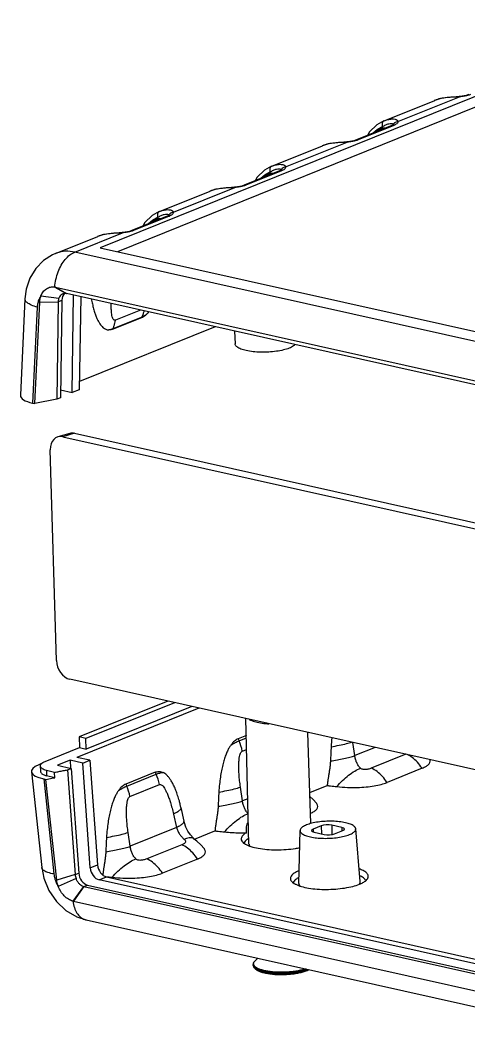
# Model space of a CAD drawing. Header units: millimetres. Extents: x 2827 to 3145, y 1044 to 1251.
# Drawn here: x 2945.1 to 2980.6, y 1047 to 1126.9 of the extents above; entities that cross this region are included whole.
import ezdxf

# ---------------------------------------------------------------- set-up
doc = ezdxf.new("R2010")
doc.units = ezdxf.units.MM

# ---------------------------------------------------------------- blocks, each defined once
blk = doc.blocks.new('A$C31B311B6')
at = {"color": 7, "linetype": 'Continuous'}
for p, q in [((57.87, 94.402), (7.181, 73.945)), ((57.901, 93.443), (8.731, 73.599)), ((32.704, 85.366), (37.249, 87.201)), ((33.944, 85.289), (39.471, 87.519)), ((37.248, 87.2), (37.212, 87.185)), ((39.443, 87.539), (39.442, 87.539)), ((39.717, 87.572), (39.443, 87.539)), ((39.471, 87.519), (39.443, 87.539)), ((32.669, 85.352), (32.705, 85.367)), ((33.403, 84.931), (30.216, 83.645)), ((33.559, 84.942), (30.372, 83.655)), ((32.556, 84.844), (32.487, 84.711)), ((33.464, 84.957), (33.404, 84.931)), ((33.534, 84.981), (33.534, 84.98)), ((22.609, 81.292), (27.153, 83.126)), ((23.848, 81.214), (29.375, 83.445)), ((27.153, 83.126), (27.116, 83.111)), ((29.622, 83.498), (29.347, 83.465)), ((29.347, 83.465), (29.347, 83.465)), ((29.376, 83.445), (29.347, 83.465)), ((23.308, 80.856), (20.121, 79.57)), ((23.463, 80.867), (20.276, 79.581)), ((22.573, 81.278), (22.609, 81.292)), ((23.368, 80.883), (23.308, 80.857)), ((23.439, 80.906), (23.438, 80.906)), ((22.461, 80.77), (22.391, 80.636)), ((12.513, 77.218), (17.058, 79.052)), ((13.753, 77.14), (19.28, 79.37)), ((17.057, 79.052), (17.02, 79.036)), ((19.526, 79.423), (19.251, 79.39)), ((19.251, 79.39), (19.251, 79.39)), ((19.28, 79.37), (19.251, 79.39)), ((12.478, 77.203), (12.514, 77.218)), ((13.212, 76.782), (10.025, 75.496)), ((13.368, 76.793), (10.181, 75.507)), ((12.365, 76.695), (12.296, 76.562)), ((13.273, 76.809), (13.213, 76.782)), ((13.343, 76.832), (13.343, 76.831)), ((3.147, 73.438), (6.962, 74.977)), ((4.886, 73.561), (9.184, 75.296)), ((6.961, 74.977), (6.925, 74.962)), ((9.431, 75.349), (9.156, 75.316)), ((9.156, 75.316), (9.156, 75.316)), ((9.185, 75.296), (9.156, 75.316)), ((49.52, 63.605), (4.886, 73.561)), ((7.181, 73.945), (50.083, 64.375)), ((3.089, 70.427), (4.108, 69.845)), ((3.157, 70.414), (47.656, 60.488)), ((3.157, 70.414), (4.156, 69.836)), ((0.415, 69.367), (0, 60.696)), ((1.305, 59.953), (1.742, 69.075)), ((1.742, 69.075), (3.408, 69.107)), ((1.849, 69.623), (3.468, 69.438)), ((3.408, 69.107), (3.29, 60.34)), ((3.408, 69.107), (3.734, 69.238)), ((3.734, 69.238), (3.606, 60.468)), ((48.473, 59.95), (4.156, 69.836)), ((4.664, 60.943), (4.771, 69.706)), ((5.422, 69.553), (5.295, 61.198)), ((1.517, 68.61), (1.105, 59.998)), ((10.799, 68.354), (8.548, 67.445)), ((8.293, 66.629), (10.915, 67.687)), ((10.936, 67.728), (8.311, 66.669)), ((10.915, 67.687), (10.936, 67.728)), ((17.509, 66.857), (5.306, 61.932)), ((8.311, 66.669), (8.293, 66.629)), ((19.255, 66.468), (19.295, 65.327)), ((3.616, 61.177), (4.664, 60.943)), ((5.295, 61.198), (4.664, 60.943)), ((1.105, 59.998), (1.305, 59.953)), ((3.29, 60.34), (1.305, 59.953)), ((3.606, 60.468), (3.29, 60.34)), ((4.44, 57.269), (3.363, 56.956)), ((4.882, 57.279), (3.805, 56.966)), ((4.882, 57.279), (51.428, 46.896)), ((3.805, 56.966), (50.481, 46.554)), ((3.242, 36.862), (2.686, 55.799)), ((51.121, 24.766), (4.445, 35.178)), ((13.267, 33.21), (5.297, 29.993)), ((13.87, 33.075), (5.9, 29.859)), ((15.414, 32.731), (5.93, 28.903)), ((16.055, 32.588), (5.088, 28.162)), ((20.552, 20.373), (20.283, 31.645)), ((5.9, 29.859), (5.297, 29.993)), ((5.297, 29.993), (5.313, 29.041)), ((20.319, 30.134), (19.577, 29.835)), ((26.118, 22.214), (25.832, 30.407)), ((5.93, 28.903), (5.9, 29.859)), ((19.577, 29.835), (19.657, 29.644)), ((19.657, 29.644), (20.324, 29.913)), ((30.071, 28.318), (29.891, 29.502)), ((2.085, 27.738), (5.313, 29.041)), ((6.253, 27.902), (5.088, 28.162)), ((5.313, 29.041), (5.93, 28.903)), ((19.948, 28.719), (20.349, 28.881)), ((31.896, 29.054), (30.071, 28.318)), ((34.654, 28.439), (31.549, 27.186)), ((1.896, 27.596), (1.665, 27.502)), ((1.795, 27.397), (1.805, 26.921)), ((4.475, 27.903), (3.339, 27.445)), ((3.339, 27.445), (4.564, 27.172)), ((5.622, 27.647), (4.475, 27.903)), ((4.475, 27.903), (4.496, 27.187)), ((5.622, 27.647), (6.253, 27.902)), ((6.283, 18.228), (5.622, 27.647)), ((6.253, 27.902), (6.941, 18.493)), ((0.994, 26.873), (1.916, 18.278)), ((3.074, 26.814), (2.343, 26.977)), ((2.343, 26.977), (2.353, 26.5)), ((3.099, 26.334), (2.353, 26.5)), ((3.099, 26.334), (3.074, 26.814)), ((4.248, 27.044), (4.564, 27.172)), ((4.248, 27.044), (4.92, 17.629)), ((4.564, 27.172), (5.247, 17.761)), ((12.127, 26.828), (9.482, 25.76)), ((9.561, 25.57), (12.218, 26.642)), ((12.218, 26.642), (12.127, 26.828)), ((36.106, 27.176), (32.959, 25.906)), ((2.097, 26.221), (2.298, 26.177)), ((2.097, 26.221), (3.013, 17.686)), ((3.268, 17.137), (2.298, 26.177)), ((9.482, 25.76), (9.561, 25.57)), ((9.853, 24.645), (12.509, 25.717)), ((19.975, 24.243), (19.787, 25.485)), ((26.021, 24.999), (27.585, 25.63)), ((14.434, 23.65), (14.373, 23.918)), ((14.434, 23.65), (14.701, 22.441)), ((20.455, 24.437), (19.975, 24.243)), ((13.769, 23.056), (14.036, 21.846)), ((14.036, 21.846), (9.88, 20.169)), ((14.701, 22.441), (14.701, 22.441)), ((27.052, 22.019), (26.313, 21.721)), ((27.052, 22.019), (27.075, 21.288)), ((28.894, 21.871), (27.986, 22.073)), ((27.986, 22.073), (28.013, 21.228)), ((28.894, 21.871), (28.895, 21.548)), ((9.88, 20.169), (9.691, 21.41)), ((15.64, 20.809), (17.489, 21.555)), ((25.03, 16.829), (25.152, 21.593)), ((26.313, 21.721), (26.327, 21.462)), ((26.409, 21.436), (27.317, 21.234)), ((28.251, 21.288), (28.99, 21.586)), ((30.551, 16.992), (30.15, 21.74)), ((14.506, 20.308), (11.358, 19.037)), ((15.635, 20.822), (15.635, 20.823)), ((6.283, 18.228), (6.941, 18.493)), ((15.915, 19.027), (12.767, 17.757)), ((4.92, 17.629), (3.268, 17.137)), ((5.002, 17.262), (3.408, 16.557)), ((4.92, 17.629), (5.247, 17.761)), ((7.083, 17.153), (7.744, 17.42)), ((7.653, 17.45), (7.693, 17.446)), ((7.744, 17.42), (50.526, 7.877)), ((7.981, 17.414), (8.257, 17.385)), ((5.673, 16.567), (4.71, 15.248)), ((5.721, 16.555), (4.778, 15.231)), ((5.721, 16.555), (6.049, 16.687)), ((5.721, 16.555), (50.159, 6.643)), ((6.049, 16.687), (50.486, 6.775)), ((50.535, 7.461), (7.083, 17.153)), ((4.778, 15.231), (49.277, 5.305)), ((5.909, 13.547), (50.543, 3.591)), ((21.098, 9.876), (21.338, 10.105)), ((20.935, 9.479), (20.934, 9.535))]:
    blk.add_line(p, q, dxfattribs=at)
for points in [[(38.196, 87.433), (37.7, 87.343), (37.248, 87.2)], [(39.442, 87.539), (39.18, 87.518), (38.694, 87.483), (38.196, 87.433)], [(40.311, 87.719), (40.088, 87.646), (39.717, 87.572)], [(32.666, 85.351), (32.037, 84.993), (31.389, 84.363), (31.193, 84.039)], [(33.555, 85.012), (33.547, 85.005), (33.464, 84.957)], [(30.216, 83.644), (29.992, 83.572), (29.622, 83.498)], [(28.1, 83.358), (27.605, 83.269), (27.153, 83.126)], [(29.347, 83.465), (29.084, 83.443), (28.598, 83.409), (28.1, 83.358)], [(22.571, 81.276), (21.941, 80.919), (21.293, 80.289), (21.097, 79.964)], [(23.46, 80.937), (23.452, 80.931), (23.368, 80.883)], [(18.005, 79.284), (17.509, 79.194), (17.057, 79.052)], [(19.251, 79.39), (18.989, 79.369), (18.503, 79.334), (18.005, 79.284)], [(20.12, 79.57), (19.896, 79.498), (19.526, 79.423)], [(12.475, 77.202), (11.846, 76.844), (11.198, 76.214), (11.002, 75.89)], [(13.364, 76.863), (13.356, 76.856), (13.273, 76.809)], [(10.025, 75.496), (9.801, 75.423), (9.431, 75.349)], [(7.909, 75.21), (7.414, 75.12), (6.962, 74.977)], [(9.156, 75.316), (8.893, 75.295), (8.407, 75.26), (7.909, 75.21)], [(3.151, 73.439), (2.877, 73.317), (2.068, 72.797), (1.384, 72.091), (0.863, 71.228), (0.532, 70.242), (0.415, 69.367)], [(26.618, 24.052), (26.309, 24.381), (26.034, 24.632)], [(15.635, 20.822), (15.522, 20.926), (15.288, 21.192), (15.067, 21.519), (14.882, 21.885), (14.746, 22.266), (14.701, 22.441)], [(16.522, 19.978), (16.213, 20.306), (15.871, 20.619), (15.635, 20.823)], [(1.916, 18.278), (2.108, 17.315), (2.564, 16.2), (3.241, 15.206), (4.099, 14.395), (5.085, 13.817), (5.909, 13.547)]]:
    blk.add_lwpolyline(points, dxfattribs=at)
for centre, radius, start, end in [((38.568, 99.211), 11.727, 274.28429, 274.41599), ((32.942, 86.472), 1.65, 291.9581, 292.93169), ((28.472, 95.137), 11.727, 274.28429, 274.41599), ((22.846, 82.398), 1.65, 291.9581, 292.93169), ((18.377, 91.063), 11.727, 274.28429, 274.41599), ((12.751, 78.324), 1.65, 291.9581, 292.93169), ((8.281, 86.988), 11.727, 274.28429, 274.41599), ((2.908, 69.299), 1.143, 77.42846, 80.87046), ((4.012, 69.311), 0.54, 101.56361, 112.00473), ((4.01, 69.182), 0.67, 77.42092, 81.61215), ((15.98, 27.976), 4.037, 10.60367, 24.39766), ((113.735, 24.155), 85.941, 176.69018, 177.54555), ((43.355, 28.227), 15.443, 173.69871, 176.6973), ((8.537, 24.973), 4.041, 10.61084, 24.39049), ((5.884, 23.902), 4.037, 10.60367, 24.39766), ((103.64, 20.08), 85.941, 176.69018, 177.54555), ((93.544, 16.006), 85.941, 176.69018, 177.54555), ((12.374, 59.07), 41.887, 263.58375, 263.98085), ((5.876, 17.247), 0.709, 253.35904, 257.38984), ((29.328, 19.655), 3.113, 291.9287, 294.80631), ((5.076, 16.566), 1.368, 254.49053, 257.40696), ((24.691, 11.874), 3.008, 290.78359, 291.9716), ((24.75, 11.726), 2.849, 291.97301, 292.67546), ((24.758, 11.533), 2.721, 291.95987, 293.41154), ((24.928, 11.144), 2.297, 293.3921, 295.84693)]:
    blk.add_arc(centre, radius, start, end, dxfattribs=at)
for centre, major_axis, ratio, start_param, end_param in [((4.51, 69.016), (-0.372, 0.928), 0.733356, 0.257006, 1.052759), ((3.007, 60.761), (3.007, 0.089), 0.305726, 3.11798, 4.018585), ((4.927, 55.849), (-0.566, 1.393), 0.731207, -0.468672, -0.075534), ((3.85, 55.536), (-0.566, 1.393), 0.731207, -0.468672, 1.099385), ((4.406, 36.606), (-0.558, 1.393), 0.734436, 1.107526, 2.675584), ((3.999, 26.985), (3.007, 0.089), 0.305726, 2.450527, 4.018585), ((27.567, 21.904), (0.664, 0.02), 0.306642, 0.878854, 2.449346), ((28.475, 21.701), (0.664, 0.02), 0.306458, 5.591175, 7.161667), ((26.828, 21.606), (0.664, 0.02), 0.306458, 2.449582, 4.020074), ((27.736, 21.403), (0.664, 0.02), 0.306642, -2.262739, -0.692247), ((7.056, 18.105), (-0.372, 0.928), 0.733356, 1.157479, 2.675915), ((7.714, 18.37), (-0.377, 0.926), 0.732016, 1.153289, 2.671725), ((6.019, 17.638), (-0.376, 0.926), 0.732286, 1.154123, 2.672559)]:
    blk.add_ellipse(centre, major_axis=major_axis, ratio=ratio, start_param=start_param, end_param=end_param, dxfattribs=at)
for points, start_tangent, end_tangent in [([(37.763, 87.355), (37.248, 87.2)], (-0.977812, -0.209484), (-0.927612, -0.373544)), ([(39.444, 87.517), (38.935, 87.485), (38.355, 87.443), (37.763, 87.355)], (-0.997205, -0.074717), (-0.977812, -0.209484)), ([(40.194, 87.64), (39.859, 87.569), (39.471, 87.519)], (-0.96672, -0.255838), (-0.995801, -0.091547)), ([(40.468, 87.73), (40.194, 87.64)], (-0.927249, -0.374446), (-0.96672, -0.255838)), ([(32.705, 85.367), (33.033, 85.474), (33.398, 85.529), (33.69, 85.501), (33.873, 85.411), (33.944, 85.289)], (0.92724, 0.374468), (0.132102, -0.991236)), ([(31.685, 84.249), (32.039, 84.553), (32.556, 84.844)], (0.703452, 0.710743), (0.922006, 0.387176)), ([(31.878, 84.316), (32.487, 84.711)], (0.758185, 0.652039), (0.906839, 0.421477)), ([(32.487, 84.711), (32.852, 84.741), (32.911, 84.738)], (0.984153, 0.177321), (0.996938, -0.078199)), ([(32.526, 84.576), (32.487, 84.711)], (-0.185174, 0.982706), (-0.372491, 0.928036)), ([(32.578, 85.281), (32.525, 85.16), (32.518, 85.007), (32.556, 84.844)], (-0.604057, -0.796941), (0.352751, -0.935717)), ([(32.556, 84.844), (32.846, 84.997), (33.132, 85.099)], (0.854849, 0.518877), (0.970588, 0.240747)), ([(32.666, 85.351), (32.578, 85.281)], (-0.920891, -0.389821), (-0.604057, -0.796941)), ([(33.132, 85.099), (33.358, 85.131)], (0.970588, 0.240747), (0.999855, 0.017016)), ([(33.358, 85.131), (33.496, 85.102), (33.546, 85.036)], (0.999855, 0.017016), (0.110705, -0.993853)), ([(33.559, 84.942), (33.44, 84.942), (33.404, 84.931)], (-0.976013, 0.217712), (-0.927541, -0.373722)), ([(33.541, 84.999), (33.534, 84.981)], (-0.314216, -0.949351), (-0.453654, -0.891178)), ([(33.545, 85.014), (33.541, 84.999)], (-0.169135, -0.985593), (-0.314216, -0.949351)), ([(33.546, 85.036), (33.545, 85.014)], (0.111807, -0.99373), (-0.169135, -0.985593)), ([(33.944, 85.289), (33.781, 85.255), (33.641, 85.167), (33.546, 85.036)], (-0.99969, -0.024907), (-0.426621, -0.904431)), ([(33.944, 85.289), (33.897, 85.164), (33.767, 85.047), (33.585, 84.952)], (-0.016708, -0.99986), (-0.920919, -0.389755)), ([(30.098, 83.566), (29.763, 83.495), (29.375, 83.445)], (-0.966719, -0.255839), (-0.995801, -0.091547)), ([(30.372, 83.655), (30.098, 83.566)], (-0.927249, -0.374446), (-0.966719, -0.255839)), ([(30.372, 83.655), (30.253, 83.656), (30.216, 83.644)], (-0.976014, 0.21771), (-0.926538, -0.376201)), ([(27.668, 83.28), (27.153, 83.126)], (-0.977812, -0.209486), (-0.927612, -0.373544)), ([(29.348, 83.443), (28.84, 83.411), (28.259, 83.368), (27.668, 83.28)], (-0.997205, -0.074717), (-0.977812, -0.209486)), ([(22.483, 81.206), (22.43, 81.085), (22.422, 80.933), (22.461, 80.77)], (-0.604057, -0.796941), (0.352751, -0.935717)), ([(22.461, 80.77), (22.751, 80.923), (23.037, 81.025)], (0.854849, 0.518877), (0.970588, 0.240747)), ([(22.571, 81.276), (22.483, 81.206)], (-0.920891, -0.389821), (-0.604057, -0.796941)), ([(22.609, 81.292), (22.937, 81.4), (23.303, 81.454), (23.595, 81.426), (23.778, 81.337), (23.848, 81.214)], (0.92724, 0.374468), (0.132102, -0.991236)), ([(23.037, 81.025), (23.262, 81.056)], (0.970588, 0.240747), (0.999855, 0.017016)), ([(23.262, 81.056), (23.4, 81.028), (23.45, 80.962)], (0.999855, 0.017016), (0.110705, -0.993853)), ([(23.463, 80.867), (23.345, 80.868), (23.308, 80.857)], (-0.976013, 0.217712), (-0.927541, -0.373722)), ([(23.446, 80.925), (23.438, 80.907)], (-0.314216, -0.949351), (-0.453654, -0.891178)), ([(23.45, 80.939), (23.446, 80.925)], (-0.169135, -0.985593), (-0.314216, -0.949351)), ([(23.848, 81.214), (23.685, 81.181), (23.546, 81.092), (23.45, 80.962)], (-0.99969, -0.024907), (-0.426621, -0.904431)), ([(23.45, 80.962), (23.45, 80.939)], (0.111807, -0.99373), (-0.169135, -0.985593)), ([(23.848, 81.214), (23.802, 81.089), (23.671, 80.972), (23.489, 80.878)], (-0.016708, -0.99986), (-0.920919, -0.389755)), ([(21.589, 80.174), (21.944, 80.479), (22.461, 80.77)], (0.703452, 0.710743), (0.922006, 0.387176)), ([(21.782, 80.242), (22.391, 80.636)], (0.758185, 0.652039), (0.906839, 0.421477)), ([(22.391, 80.636), (22.756, 80.667), (22.815, 80.664)], (0.984153, 0.177321), (0.996938, -0.078199)), ([(22.431, 80.501), (22.391, 80.636)], (-0.185174, 0.982706), (-0.372491, 0.928036)), ([(17.572, 79.206), (17.057, 79.052)], (-0.977812, -0.209486), (-0.927612, -0.373544)), ([(19.253, 79.368), (18.744, 79.337), (18.163, 79.294), (17.572, 79.206)], (-0.997205, -0.074717), (-0.977812, -0.209486)), ([(20.003, 79.492), (19.668, 79.42), (19.28, 79.37)], (-0.966719, -0.255839), (-0.995801, -0.091547)), ([(20.276, 79.581), (20.003, 79.492)], (-0.927249, -0.374446), (-0.966719, -0.255839)), ([(20.276, 79.581), (20.158, 79.582), (20.121, 79.57)], (-0.976014, 0.21771), (-0.926538, -0.376201)), ([(12.475, 77.202), (12.387, 77.132)], (-0.920891, -0.389821), (-0.604057, -0.796941)), ([(12.514, 77.218), (12.842, 77.326), (13.207, 77.38), (13.499, 77.352), (13.682, 77.262), (13.753, 77.14)], (0.92724, 0.374468), (0.132102, -0.991236)), ([(11.493, 76.1), (11.848, 76.404), (12.365, 76.695)], (0.703452, 0.710743), (0.922006, 0.387176)), ([(11.687, 76.167), (12.296, 76.562)], (0.758185, 0.652039), (0.906839, 0.421477)), ([(12.296, 76.562), (12.661, 76.592), (12.72, 76.589)], (0.984153, 0.177321), (0.996938, -0.078199)), ([(12.335, 76.427), (12.296, 76.562)], (-0.185174, 0.982706), (-0.372491, 0.928036)), ([(12.387, 77.132), (12.334, 77.011), (12.327, 76.858), (12.365, 76.695)], (-0.604057, -0.796941), (0.352751, -0.935717)), ([(12.365, 76.695), (12.655, 76.848), (12.941, 76.951)], (0.854849, 0.518877), (0.970588, 0.240747)), ([(12.941, 76.951), (13.167, 76.982)], (0.970588, 0.240747), (0.999855, 0.017016)), ([(13.167, 76.982), (13.305, 76.953), (13.355, 76.888)], (0.999855, 0.017016), (0.110705, -0.993853)), ([(13.368, 76.793), (13.249, 76.794), (13.213, 76.782)], (-0.976013, 0.217712), (-0.927541, -0.373722)), ([(13.35, 76.85), (13.343, 76.832)], (-0.314216, -0.949351), (-0.453654, -0.891178)), ([(13.354, 76.865), (13.35, 76.85)], (-0.169135, -0.985593), (-0.314216, -0.949351)), ([(13.355, 76.888), (13.354, 76.865)], (0.111807, -0.99373), (-0.169135, -0.985593)), ([(13.753, 77.14), (13.589, 77.106), (13.45, 77.018), (13.355, 76.888)], (-0.99969, -0.024907), (-0.426621, -0.904431)), ([(13.753, 77.14), (13.706, 77.015), (13.575, 76.898), (13.394, 76.804)], (-0.016708, -0.99986), (-0.920919, -0.389755)), ([(9.907, 75.417), (9.572, 75.346), (9.184, 75.296)], (-0.966719, -0.255839), (-0.995801, -0.091547)), ([(10.181, 75.507), (9.907, 75.417)], (-0.927249, -0.374446), (-0.966719, -0.255839)), ([(10.181, 75.507), (10.062, 75.507), (10.025, 75.496)], (-0.976014, 0.21771), (-0.926538, -0.376201)), ([(7.477, 75.132), (6.961, 74.977)], (-0.977812, -0.209486), (-0.927612, -0.373544)), ([(9.157, 75.294), (8.649, 75.262), (8.068, 75.22), (7.477, 75.132)], (-0.997205, -0.074717), (-0.977812, -0.209486)), ([(3.089, 70.427), (3.194, 71.117), (3.396, 71.784), (3.683, 72.393), (4.041, 72.91), (4.449, 73.306), (4.886, 73.561)], (0.078449, 0.996918), (0.927327, 0.374251)), ([(4.886, 73.561), (4.054, 73.635), (3.264, 73.482), (3.15, 73.439)], (-0.976038, 0.2176), (-0.927539, -0.373727)), ([(1.849, 69.623), (2.051, 69.999), (2.35, 70.277), (2.711, 70.422), (3.089, 70.427)], (0.342204, 0.939626), (0.987378, -0.15838)), ([(1.517, 68.61), (0.981, 68.804), (0.611, 69.026), (0.431, 69.262), (0.42, 69.367)], (-0.960891, 0.276928), (0.060211, 0.998186)), ([(1.849, 69.623), (1.679, 69.329), (1.567, 68.986), (1.517, 68.61)], (-0.592108, -0.805859), (-0.047982, -0.998848)), ([(1.742, 69.075), (1.775, 69.349), (1.849, 69.623)], (0.047812, 0.998856), (0.342204, 0.939626)), ([(3.468, 69.438), (3.425, 69.282), (3.408, 69.107)], (-0.352018, -0.935993), (-0.013454, -0.999909)), ([(3.81, 69.812), (3.72, 69.766), (3.572, 69.628), (3.468, 69.438)], (-0.927241, -0.374465), (-0.352018, -0.935993)), ([(4.108, 69.845), (3.904, 69.84)], (-0.989387, 0.145304), (-0.979779, -0.200082)), ([(6.391, 69.336), (6.428, 69.133), (6.528, 68.674), (6.638, 68.27), (6.756, 67.916), (6.881, 67.609), (7.012, 67.343), (7.147, 67.121), (7.283, 66.942), (7.417, 66.803), (7.549, 66.701), (7.682, 66.629), (7.816, 66.584), (7.967, 66.565)], (0.169135, -0.985593), (0.999484, -0.032121)), ([(8.548, 67.445), (8.466, 67.437), (8.388, 67.485), (8.318, 67.593), (8.261, 67.759), (8.217, 67.983), (8.187, 68.261), (8.173, 68.594), (8.175, 68.939)], (-0.927532, -0.373743), (0.026151, 0.999658)), ([(10.936, 67.728), (11.039, 67.97), (11.118, 68.23), (11.13, 68.28)], (0.442041, 0.896995), (0.224346, 0.97451)), ([(11.243, 67.887), (11.415, 68.049), (11.537, 68.188)], (0.767931, 0.640533), (0.631198, 0.775622)), ([(8.311, 66.669), (8.414, 66.911), (8.493, 67.17), (8.548, 67.445)], (0.442155, 0.896939), (0.147383, 0.98908)), ([(10.915, 67.687), (11.071, 67.766), (11.243, 67.887)], (0.927327, 0.374251), (0.773562, 0.633721)), ([(11.242, 67.887), (11.096, 67.8), (10.936, 67.728)], (-0.827376, -0.561649), (-0.934502, -0.355957)), ([(8.293, 66.629), (8.137, 66.582), (7.967, 66.565)], (-0.927327, -0.374251), (-0.999858, 0.016831)), ([(8.311, 66.669), (8.139, 66.607), (7.968, 66.566)], (-0.920153, -0.39156), (-0.983952, -0.178435)), ([(24.175, 64.934), (23.654, 64.769), (23.022, 64.648), (22.324, 64.578), (21.607, 64.565), (20.919, 64.61), (20.308, 64.709), (19.815, 64.856), (19.475, 65.041), (19.309, 65.251), (19.298, 65.327)], (-0.927327, -0.374251), (-0.005836, 0.999983)), ([(24.688, 65.245), (24.552, 65.131), (24.175, 64.934)], (-0.674668, -0.738121), (-0.927327, -0.374251)), ([(20.572, 31.567), (20.797, 31.461), (21.289, 31.314), (21.9, 31.214), (22.34, 31.179)], (0.862986, -0.505227), (0.998638, -0.052174)), ([(18.923, 29.261), (18.765, 29.016), (18.612, 28.719), (18.463, 28.364), (18.322, 27.951), (18.193, 27.484), (18.079, 26.963), (17.98, 26.385), (17.899, 25.746), (17.842, 25.042)], (-0.585488, -0.810681), (-0.057917, -0.998321)), ([(19.577, 29.835), (19.25, 29.628), (18.923, 29.261)], (-0.927327, -0.374251), (-0.584223, -0.811593)), ([(18.923, 29.261), (19.311, 29.495), (19.657, 29.644)], (0.83166, 0.555285), (0.940202, 0.340617)), ([(27.938, 29.117), (28.667, 29.251), (29.329, 29.402), (29.774, 29.525)], (0.986668, 0.162743), (0.956193, 0.292738)), ([(19.787, 25.485), (19.711, 26.062), (19.663, 26.581), (19.64, 27.041), (19.637, 27.447), (19.652, 27.8), (19.684, 28.101), (19.732, 28.346), (19.794, 28.533), (19.868, 28.658), (19.948, 28.719)], (-0.150434, 0.98862), (0.927101, 0.374811)), ([(27.873, 27.835), (28.494, 27.94), (29.085, 28.058), (29.618, 28.186), (30.071, 28.318)], (0.988615, 0.150465), (0.951367, 0.30806)), ([(30.579, 27.183), (30.386, 27.414), (30.233, 27.688), (30.126, 27.995), (30.071, 28.318)], (-0.714922, 0.699204), (-0.085788, 0.996313)), ([(36.106, 27.176), (35.699, 27.718), (35.221, 28.152), (34.777, 28.42)], (-0.527656, 0.849458), (-0.902708, 0.430253)), ([(1.796, 27.397), (1.798, 27.437), (1.843, 27.54), (1.94, 27.642), (2.085, 27.738)], (-0.024481, 0.9997), (0.874495, 0.485035)), ([(2.343, 26.977), (2.138, 27.054), (1.978, 27.14), (1.867, 27.234), (1.806, 27.334), (1.796, 27.397)], (-0.953638, 0.300955), (-0.024481, 0.9997)), ([(27.873, 27.835), (27.847, 27.483), (27.806, 27.153), (27.76, 26.84), (27.712, 26.535), (27.665, 26.233), (27.622, 25.932), (27.585, 25.63)], (-0.043206, -0.999066), (-0.109903, -0.993942)), ([(36.106, 27.176), (36.496, 27.373), (36.744, 27.591), (36.836, 27.824), (36.809, 27.969)], (0.927206, 0.374551), (-0.360839, 0.932628)), ([(1.805, 26.921), (1.816, 26.858), (1.863, 26.775), (1.945, 26.695), (2.062, 26.62), (2.196, 26.557), (2.353, 26.5)], (0.023799, -0.999717), (0.953669, -0.300859)), ([(3.074, 26.814), (3.463, 26.891), (3.855, 26.967), (4.248, 27.044)], (0.981092, 0.193542), (0.981467, 0.19163)), ([(12.127, 26.828), (12.464, 26.889), (12.824, 26.8)], (0.927327, 0.374251), (0.907315, -0.420452)), ([(12.218, 26.642), (12.525, 26.756), (12.824, 26.8)], (0.913197, 0.407519), (0.99961, 0.027927)), ([(14.373, 23.917), (14.291, 24.24), (14.141, 24.745), (13.983, 25.186), (13.82, 25.569), (13.652, 25.9), (13.48, 26.179), (13.31, 26.406), (13.143, 26.581), (12.982, 26.71), (12.824, 26.8)], (-0.231801, 0.972763), (-0.908529, 0.417823)), ([(28.448, 25.534), (28.962, 26.083), (29.512, 26.559), (30.062, 26.934), (30.579, 27.183)], (0.646397, 0.763001), (0.937826, 0.347107)), ([(31.549, 27.186), (31.404, 27.134), (31.25, 27.093), (31.095, 27.065), (30.944, 27.057), (30.805, 27.07), (30.683, 27.111), (30.579, 27.183)], (-0.927333, -0.374237), (-0.715099, 0.699023)), ([(32.958, 25.905), (32.551, 26.447), (32.073, 26.882), (31.549, 27.186)], (-0.527657, 0.849457), (-0.91753, 0.397666)), ([(2.298, 26.177), (2.564, 26.229), (2.831, 26.281), (3.099, 26.334)], (0.981148, 0.193257), (0.981408, 0.191934)), ([(9.482, 25.76), (9.155, 25.554), (8.827, 25.187)], (-0.927327, -0.374251), (-0.584223, -0.811593)), ([(8.827, 25.187), (9.215, 25.42), (9.561, 25.57)], (0.83166, 0.555285), (0.940202, 0.340617)), ([(12.509, 25.717), (12.6, 25.724), (12.707, 25.673), (12.825, 25.559), (12.951, 25.384), (13.083, 25.149), (13.218, 24.856), (13.356, 24.505), (13.495, 24.091), (13.634, 23.609), (13.769, 23.056)], (0.927555, 0.373687), (0.215836, -0.97643)), ([(17.842, 25.042), (18.572, 25.177), (19.234, 25.327), (19.787, 25.485)], (0.986668, 0.162743), (0.951367, 0.308061)), ([(27.585, 25.63), (27.884, 25.594), (28.172, 25.563), (28.448, 25.534)], (0.992206, -0.12461), (0.994583, -0.103945)), ([(28.448, 25.534), (29.398, 25.466), (30.283, 25.461), (31.089, 25.508), (31.807, 25.601), (32.438, 25.736), (32.959, 25.906)], (0.994576, -0.104011), (0.927448, 0.373952)), ([(8.827, 25.187), (8.669, 24.941), (8.516, 24.645), (8.367, 24.29), (8.226, 23.877), (8.098, 23.409), (7.983, 22.889), (7.884, 22.311), (7.804, 21.672), (7.747, 20.968)], (-0.585488, -0.810681), (-0.057917, -0.998321)), ([(9.691, 21.41), (9.615, 21.987), (9.568, 22.507), (9.544, 22.967), (9.541, 23.372), (9.556, 23.726), (9.588, 24.027), (9.636, 24.272), (9.698, 24.459), (9.773, 24.583), (9.853, 24.645)], (-0.150434, 0.98862), (0.927101, 0.374811)), ([(14.434, 23.65), (14.389, 23.489), (14.164, 23.281), (13.769, 23.056)], (0.198949, -0.98001), (-0.899542, -0.436835)), ([(17.778, 23.761), (17.751, 23.408), (17.711, 23.079), (17.664, 22.765), (17.616, 22.46), (17.569, 22.159), (17.526, 21.858), (17.489, 21.555)], (-0.043206, -0.999066), (-0.109903, -0.993942)), ([(17.778, 23.761), (18.399, 23.865), (18.989, 23.984), (19.523, 24.112), (19.975, 24.243)], (0.988615, 0.150465), (0.951367, 0.30806)), ([(20.483, 23.109), (20.291, 23.34), (20.138, 23.614), (20.031, 23.921), (19.975, 24.243)], (-0.714922, 0.699204), (-0.085788, 0.996313)), ([(26.088, 23.134), (26.4, 23.298), (26.649, 23.517), (26.74, 23.75), (26.661, 23.996), (26.619, 24.053)], (0.916666, 0.399654), (-0.637582, 0.770383)), ([(18.353, 21.46), (18.867, 22.008), (19.417, 22.485), (19.967, 22.86), (20.483, 23.109)], (0.646397, 0.763001), (0.937826, 0.347107)), ([(14.699, 22.44), (14.7, 22.372), (14.602, 22.213), (14.377, 22.035), (14.036, 21.846)], (0.203043, -0.97917), (-0.899542, -0.436835)), ([(14.036, 21.846), (14.15, 21.547), (14.31, 21.262), (14.509, 21.006), (14.737, 20.79)], (0.282357, -0.959309), (0.778583, -0.627541)), ([(20.33, 21.391), (20.317, 21.671), (20.341, 21.93), (20.403, 22.155)], (-0.101928, 0.994792), (0.357689, 0.933841)), ([(20.403, 22.155), (20.502, 22.347)], (0.357689, 0.933841), (0.561333, 0.82759)), ([(25.713, 22.086), (25.371, 21.906), (25.184, 21.71), (25.156, 21.593)], (-0.927327, -0.374251), (-0.042605, -0.999092)), ([(30.147, 21.74), (30.137, 21.798), (29.987, 21.989), (29.677, 22.157), (29.229, 22.29), (28.673, 22.38), (28.048, 22.421), (27.396, 22.409), (26.761, 22.346), (26.187, 22.236), (25.713, 22.086)], (-0.046785, 0.998905), (-0.927327, -0.374251)), ([(7.747, 20.968), (8.476, 21.102), (9.138, 21.253), (9.691, 21.41)], (0.986668, 0.162743), (0.951367, 0.308061)), ([(15.633, 20.821), (15.494, 20.902), (15.162, 20.92), (14.737, 20.79)], (-0.765571, 0.643352), (-0.915698, -0.401866)), ([(17.489, 21.555), (17.788, 21.52), (18.077, 21.488), (18.353, 21.46)], (0.992206, -0.12461), (0.994583, -0.103945)), ([(18.353, 21.46), (19.047, 21.404), (19.71, 21.382), (20.33, 21.391)], (0.994576, -0.104011), (0.999304, 0.037305)), ([(20.33, 21.391), (19.986, 21.135), (19.853, 20.866), (19.898, 20.668)], (-0.875751, -0.482764), (0.450127, -0.892965)), ([(25.156, 21.593), (25.165, 21.509), (25.316, 21.318), (25.626, 21.15), (26.074, 21.017), (26.629, 20.927), (27.254, 20.886), (27.906, 20.898), (28.541, 20.961), (29.115, 21.071), (29.59, 21.221)], (-0.042605, -0.999092), (0.927327, 0.374251)), ([(29.59, 21.221), (29.932, 21.401), (30.119, 21.597), (30.147, 21.74)], (0.927327, 0.374251), (-0.046785, 0.998905)), ([(7.682, 19.686), (8.303, 19.791), (8.894, 19.91), (9.427, 20.038), (9.88, 20.169)], (0.988615, 0.150465), (0.951367, 0.30806)), ([(10.388, 19.035), (10.195, 19.265), (10.042, 19.54), (9.935, 19.846), (9.88, 20.169)], (-0.714922, 0.699204), (-0.085788, 0.996313)), ([(14.737, 20.79), (14.82, 20.709), (14.86, 20.635), (14.858, 20.564), (14.817, 20.496), (14.741, 20.43), (14.636, 20.367), (14.506, 20.308)], (0.778406, -0.627761), (-0.927322, -0.374266)), ([(15.915, 19.027), (15.508, 19.569), (15.03, 20.004), (14.506, 20.308)], (-0.527656, 0.849458), (-0.917531, 0.397664)), ([(15.915, 19.027), (16.305, 19.224), (16.553, 19.442), (16.645, 19.676), (16.565, 19.922), (16.523, 19.979)], (0.927206, 0.374551), (-0.637582, 0.770383)), ([(19.898, 20.668), (19.937, 20.602), (20.236, 20.357)], (0.450127, -0.892965), (0.874824, -0.484441)), ([(20.534, 20.878), (20.395, 20.792), (20.148, 20.543), (20.113, 20.447)], (-0.871625, -0.490173), (-0.236647, -0.971596)), ([(20.236, 20.357), (20.493, 20.235)], (0.874824, -0.484441), (0.925023, -0.379912)), ([(20.493, 20.235), (20.727, 20.15)], (0.925023, -0.379912), (0.951393, -0.307981)), ([(20.554, 20.373), (20.601, 20.22), (20.625, 20.182)], (0.056787, -0.998386), (0.593507, -0.804829)), ([(20.727, 20.15), (21.385, 19.989), (22.161, 19.888), (23.017, 19.852), (23.887, 19.883), (24.731, 19.98), (25.115, 20.05)], (0.951393, -0.307981), (0.979426, 0.201804)), ([(7.682, 19.686), (7.656, 19.334), (7.615, 19.004), (7.569, 18.691), (7.521, 18.386), (7.474, 18.084), (7.431, 17.783), (7.406, 17.591)], (-0.043206, -0.999066), (-0.118977, -0.992897)), ([(3.013, 17.686), (2.479, 17.813), (2.11, 17.993), (1.93, 18.214), (1.919, 18.278)], (-0.987366, 0.158456), (-0.070881, 0.997485)), ([(8.257, 17.385), (8.771, 17.934), (9.321, 18.41), (9.871, 18.785), (10.388, 19.035)], (0.646397, 0.763001), (0.937826, 0.347107)), ([(11.358, 19.037), (11.213, 18.985), (11.059, 18.944), (10.904, 18.917), (10.753, 18.908), (10.614, 18.921), (10.491, 18.962), (10.388, 19.035)], (-0.927333, -0.374237), (-0.715099, 0.699023)), ([(12.767, 17.757), (12.36, 18.298), (11.882, 18.733), (11.358, 19.037)], (-0.527657, 0.849457), (-0.91753, 0.397666)), ([(3.013, 17.686), (3.086, 17.299), (3.219, 16.918), (3.408, 16.557)], (0.106872, -0.994273), (0.527191, -0.849747)), ([(4.92, 17.629), (4.949, 17.442), (5.002, 17.262)], (0.071222, -0.99746), (0.352451, -0.93583)), ([(5.002, 17.262), (5.12, 17.024), (5.277, 16.82), (5.468, 16.663), (5.673, 16.567)], (0.352451, -0.93583), (0.95813, -0.286334)), ([(8.257, 17.385), (9.207, 17.318), (10.092, 17.312), (10.898, 17.359), (11.616, 17.452), (12.247, 17.587), (12.767, 17.757)], (0.994576, -0.104011), (0.927448, 0.373952)), ([(25.064, 17.977), (24.614, 17.747), (24.348, 17.493), (24.281, 17.234), (24.323, 17.109)], (-0.927327, -0.374251), (0.476955, -0.878928)), ([(25.037, 17.361), (24.811, 17.227), (24.567, 16.97), (24.54, 16.889)], (-0.889949, -0.456061), (-0.220273, -0.975438)), ([(31.239, 17.313), (31.273, 17.51), (31.136, 17.762), (30.805, 17.99), (30.459, 18.133)], (0.398838, 0.917022), (-0.946436, 0.322892)), ([(31.038, 17.09), (30.843, 17.334), (30.51, 17.524)], (-0.291812, 0.956476), (-0.919052, 0.394135)), ([(30.94, 16.997), (31.206, 17.251), (31.239, 17.313)], (0.835266, 0.549846), (0.398838, 0.917022)), ([(3.408, 16.557), (3.317, 16.857), (3.268, 17.137)], (-0.353302, 0.935509), (-0.106709, 0.99429)), ([(4.71, 15.248), (4.327, 15.416), (3.952, 15.71), (3.634, 16.106), (3.408, 16.557)], (-0.963636, 0.267217), (-0.353302, 0.935509)), ([(24.323, 17.109), (24.419, 16.982), (24.668, 16.796)], (0.476955, -0.878928), (0.874983, -0.484153)), ([(24.668, 16.796), (24.749, 16.754)], (0.874983, -0.484153), (0.896817, -0.442402)), ([(24.749, 16.754), (25.259, 16.56)], (0.896817, -0.442402), (0.959664, -0.28115)), ([(25.034, 16.829), (25.045, 16.737), (25.14, 16.588)], (-0.042605, -0.999092), (0.708777, -0.705433)), ([(25.259, 16.56), (25.91, 16.415), (26.676, 16.324), (27.499, 16.295), (28.345, 16.328), (29.152, 16.422), (29.884, 16.571)], (0.959664, -0.28115), (0.968398, 0.24941)), ([(29.884, 16.571), (30.491, 16.767)], (0.968398, 0.24941), (0.927327, 0.374251)), ([(30.451, 16.736), (30.517, 16.834)], (0.666159, 0.74581), (0.413739, 0.910395)), ([(30.517, 16.834), (30.548, 16.992)], (0.413739, 0.910395), (-0.046785, 0.998905)), ([(30.634, 16.829), (30.94, 16.997)], (0.90737, 0.420332), (0.835266, 0.549846)), ([(4.71, 15.248), (4.853, 14.658), (5.089, 14.167), (5.405, 13.802), (5.784, 13.583), (5.909, 13.547)], (0.14606, -0.989276), (0.976116, -0.217249)), ([(21.098, 9.876), (21.001, 9.761), (20.948, 9.646), (20.934, 9.535)], (-0.722894, -0.690959), (0.029366, -0.999569)), ([(20.941, 9.482), (20.934, 9.53), (20.934, 9.535)], (-0.236924, 0.971528), (-0.026445, 0.99965)), ([(25.758, 9.061), (25.483, 8.97), (25.094, 8.873), (24.663, 8.798), (24.202, 8.745), (23.725, 8.718), (23.247, 8.716), (22.783, 8.739), (22.346, 8.788), (21.949, 8.86), (21.605, 8.953), (21.324, 9.064), (21.115, 9.191), (20.984, 9.329), (20.936, 9.474), (20.935, 9.479)], (-0.934887, -0.354945), (-0.026445, 0.99965)), ([(20.935, 9.479), (20.978, 9.319), (21.103, 9.162), (21.316, 9.018), (21.6, 8.897), (21.942, 8.798), (22.333, 8.724), (22.763, 8.673), (23.22, 8.647), (23.69, 8.647), (24.161, 8.673), (24.617, 8.723), (25.046, 8.797), (25.436, 8.893), (25.776, 9.009)], (0.029366, -0.999569), (0.927327, 0.374251)), ([(25.757, 9.117), (25.481, 9.026), (25.093, 8.929), (24.661, 8.854), (24.2, 8.801), (23.724, 8.773), (23.246, 8.771), (22.781, 8.795), (22.344, 8.843), (21.947, 8.915), (21.603, 9.008), (21.323, 9.12), (21.114, 9.247), (20.983, 9.385), (20.941, 9.482)], (-0.93485, -0.355044), (-0.236924, 0.971528)), ([(25.614, 9.148), (25.46, 9.099), (25.076, 9.004), (24.649, 8.929), (24.193, 8.877), (23.721, 8.85), (23.249, 8.848), (22.789, 8.871), (22.356, 8.919), (21.964, 8.99), (21.624, 9.082), (21.346, 9.193), (21.139, 9.318), (21.01, 9.455), (20.961, 9.598), (20.995, 9.744), (21.098, 9.876)], (-0.947684, -0.319209), (0.726036, 0.687657))]:
    blk.add_spline(points, degree=3, dxfattribs=dict(at, start_tangent=start_tangent, end_tangent=end_tangent))

msp = doc.modelspace()

# ---------------------------------------------------------------- block references
at = {"xscale": 0.8800000000000001, "yscale": 0.8800000000000001, "zscale": 0.8800000000000001}
msp.add_blockref('A$C31B311B6', (2945.142, 1043.853), dxfattribs=at)

doc.saveas('drawing.dxf')
